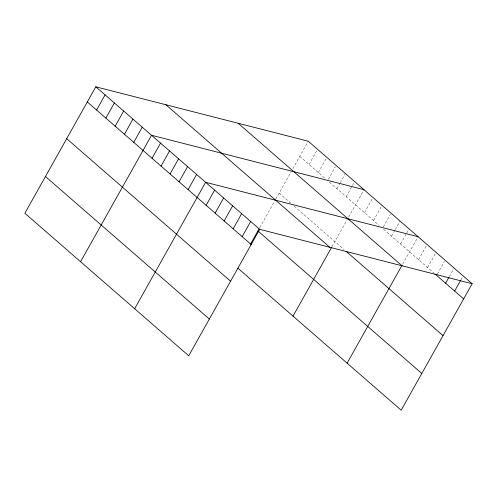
<?xml version="1.0" encoding="UTF-8"?>
<svg xmlns="http://www.w3.org/2000/svg" width="497" height="497" viewBox="0 0 497 497"><rect width="100%" height="100%" fill="white"/><g stroke="black" fill="none" stroke-linecap="round" stroke-linejoin="round"><path stroke-width="0.37" stroke-dasharray="2.48 1.86" d="M259.782 227.626L275.425 199.744M275.798 199.08L291.087 171.844M292.895 168.62L308.264 141.223M309.047 164.457L317.552 149.299M318.335 172.534L326.84 157.375M328.362 179.293L335.388 166.768M336.91 188.686L339.867 183.412M340.24 182.753L345.415 173.528M346.198 196.762L352.112 186.22M352.485 185.561L354.703 181.604M331.89 246.872L347.888 218.369M348.614 217.077L363.984 189.68M364.494 212.673L372.998 197.52M373.508 220.513L382.013 205.36M383.262 227.036L390.288 214.518M391.537 236.193L394.866 230.26M395.233 229.602L400.042 221.035M400.551 244.027L406.465 233.484M406.838 232.826L409.056 228.875M402.694 264.112L418.07 236.715M418.58 259.707L427.085 244.549M427.594 267.548L436.093 252.389M437.341 274.064L444.368 261.546M449.313 276.636L453.755 268.728M460.918 279.861L462.396 277.227M299.759 156.381L325.883 179.094M329.362 182.119L379.143 225.414M383.653 229.334L433.788 272.934M279.152 193.103L290.764 203.198M294.243 206.23L343.887 249.401"/><path stroke-width="0.75" d="M472.15 283.744L308.264 141.223L95.809 86.807L24.85 213.256L188.736 355.777L259.689 229.328L472.15 283.744L401.191 410.193L237.889 268.175M96.592 110.042L105.097 94.884M105.88 118.118L114.385 102.96M115.161 126.195L123.666 111.036M124.449 134.271L132.954 119.112M133.736 142.347L142.241 127.189M80.57 261.714L151.529 135.265L363.984 189.68M152.039 158.257L160.543 143.105M161.053 166.097L169.558 150.945M170.067 173.938L178.572 158.779M179.075 181.778L187.58 166.619M188.09 189.612L196.595 174.459M134.65 308.743L205.609 182.3L418.07 236.715M206.118 205.292L214.623 190.134M215.133 213.132L223.638 197.974M224.147 220.966L232.652 205.814M233.161 228.806L241.666 213.654M242.176 236.647L250.681 221.488M250.326 244.474L259.036 228.955M293.031 316.129L331.518 247.537M347.111 363.158L401.974 265.398M445.616 283.222L448.946 277.295M454.631 291.062L460.545 280.519M434.912 273.915L463.645 298.902M238.156 123.268L402.036 265.789M346.142 251.364L443.038 335.624M165.917 104.768L329.803 247.289M95.809 86.807L259.689 229.328M257.918 230.943L421.804 373.464M87.304 101.966L251.184 244.487M66.691 138.688L230.577 281.209M45.457 176.528L209.343 319.049"/></g></svg>
